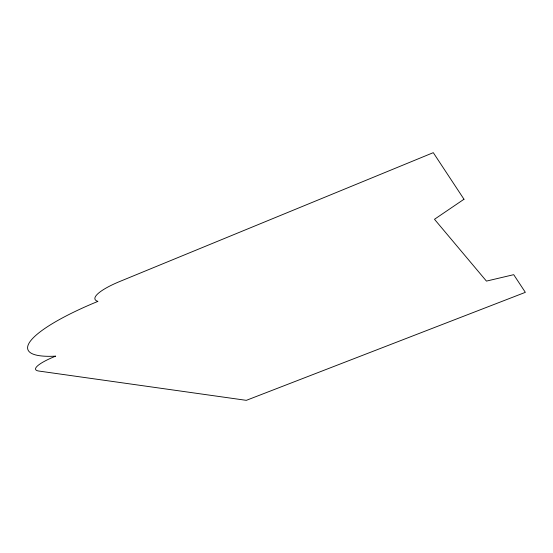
<?xml version="1.0" encoding="UTF-8"?>
<svg xmlns="http://www.w3.org/2000/svg" width="553" height="553" viewBox="0 0 553 553"><rect width="100%" height="100%" fill="white"/><g stroke="black" fill="none" stroke-linecap="round" stroke-linejoin="round"><path stroke-width="0.83" d="M463.988 199.246L434.485 219.278L486.44 281.104L513.709 274.675L525.35 292.343L246.32 400.344L38.821 371.042A35.696 6.913 -17.8 0 1 55.639 356.146A117.983 24.774 -18.4 0 1 97.943 301.371A41.185 9.442 -18.3 0 1 119.648 281.539L433.282 152.656L463.988 199.246"/></g></svg>
